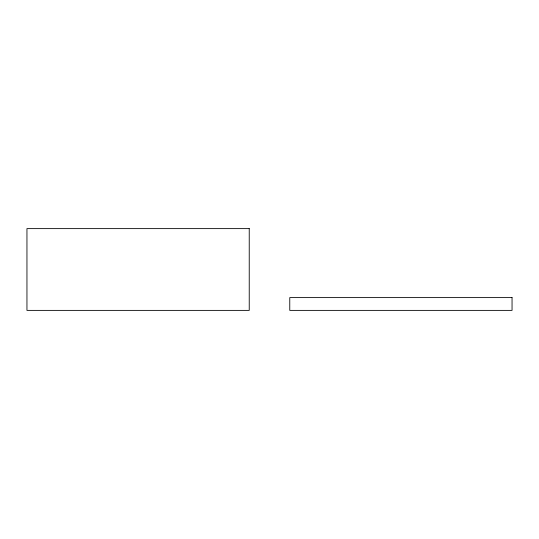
<?xml version="1.0" encoding="UTF-8"?>
<svg xmlns="http://www.w3.org/2000/svg" width="539" height="539" viewBox="0 0 539 539"><rect width="100%" height="100%" fill="white"/><g stroke="black" fill="none" stroke-linecap="round" stroke-linejoin="round"><path stroke-width="0.81" d="M249.234 228.617L26.95 228.617L26.95 310.383L249.234 310.383L249.234 228.617M512.05 297.602L289.766 297.602L289.766 310.383L512.05 310.383L512.05 297.602"/></g></svg>
